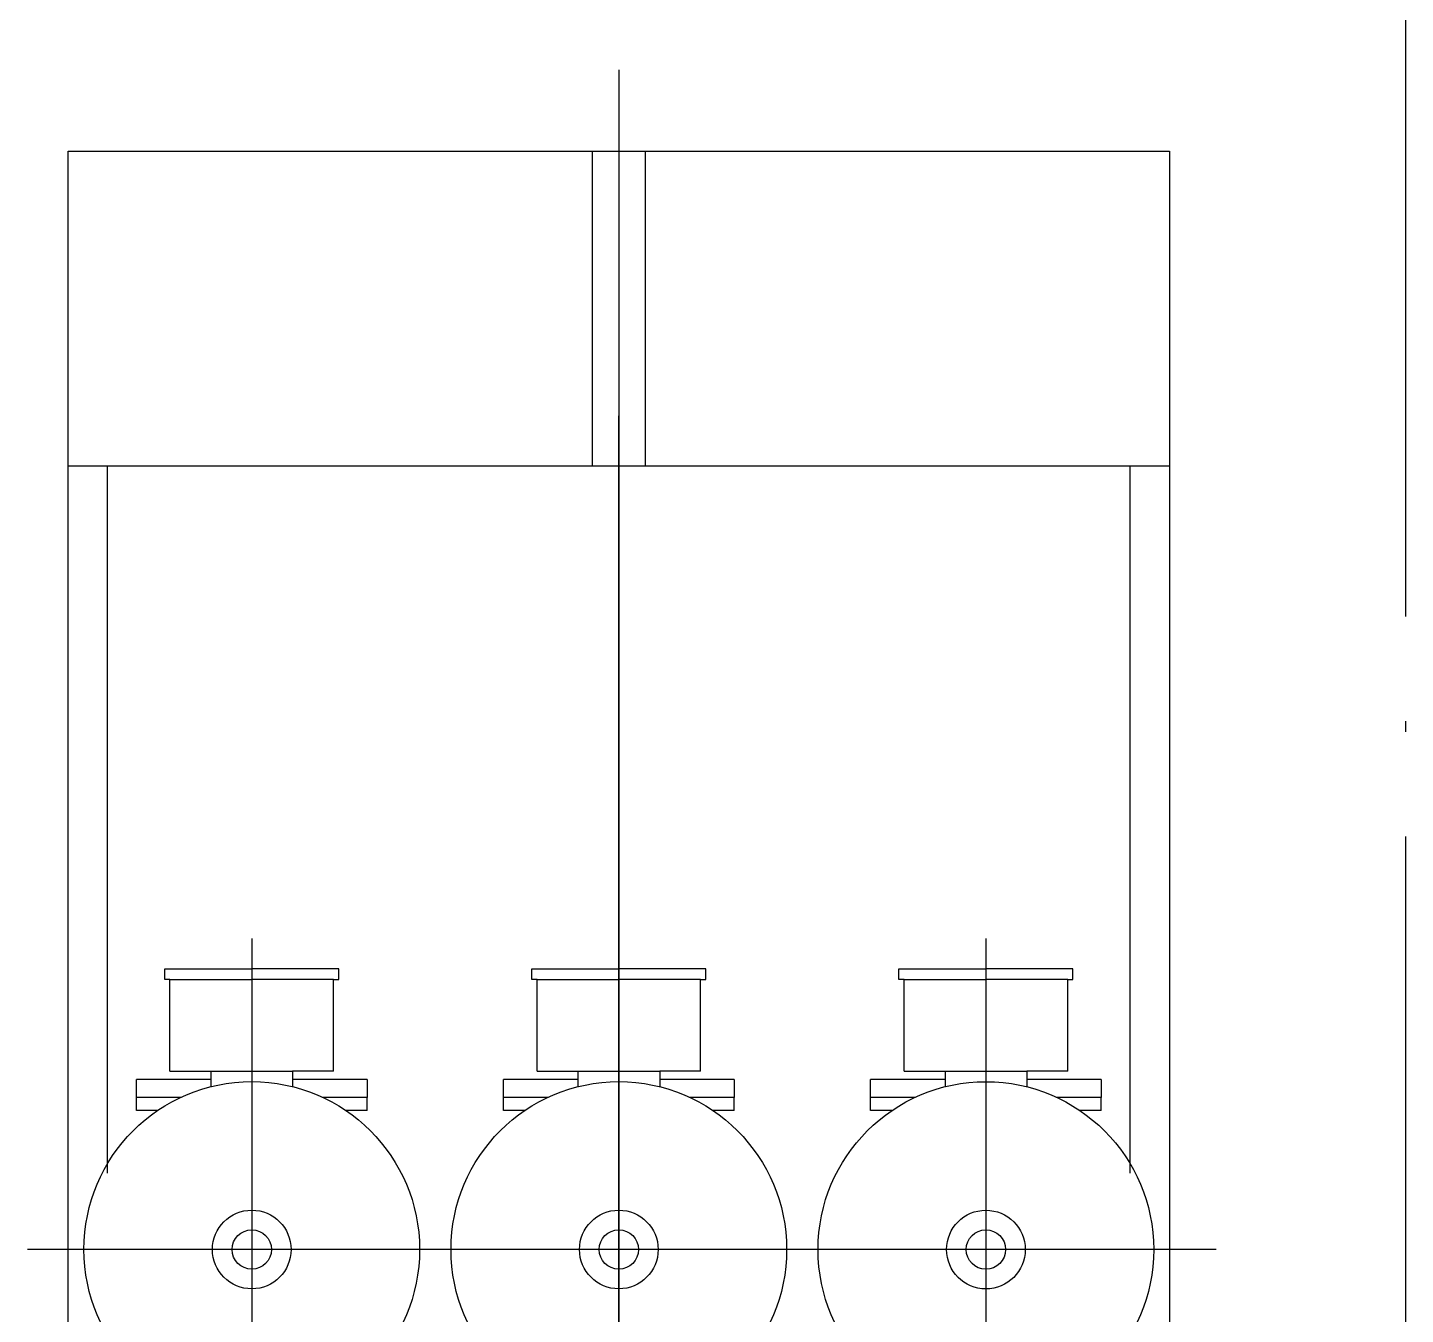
# Model space of a CAD drawing. Header units: millimetres. Extents: x 198973 to 283123, y 132052 to 191502.
# Drawn here: x 240433 to 243060, y 171000 to 173454 of the extents above; entities that cross this region are included whole.
import ezdxf

# ---------------------------------------------------------------- set-up
doc = ezdxf.new("R2010")
doc.units = ezdxf.units.MM
doc.header["$LTSCALE"] = 1000
doc.linetypes.add('CENTER', pattern=[2, 1.25, -0.25, 0.25, -0.25])
doc.linetypes.add('DOTE', pattern=[2.42, 2, -0.2, 0.02, -0.2])
for name, color, linetype in [('01', 8, 'Continuous'), ('DOTE', 8, 'CENTER'), ('PUB_HATCH', 8, 'Continuous')]:
    doc.layers.add(name, color=color, linetype=linetype)

# ---------------------------------------------------------------- blocks, each defined once
blk = doc.blocks.new('户内倒装PT俯视图')
at = {"layer": '01'}
for p, q in [((-515, 166), (-535, 166)), ((-535, 166), (-535, 0)), ((-515, 156), (-515, 166)), ((-515, 156), (-515, 0)), ((-340, 156), (-515, 156)), ((-340, 156), (-340, 78)), ((-340, -78), (-340, 78)), ((-340, 78), (-310.3, 78)), ((338, -35), (338, 35)), ((338, 35), (350, 35)), ((350, -35), (350, 35)), ((350, 35), (370, 35)), ((370, -35), (370, 35)), ((-535, -166), (-535, 0)), ((-515, -156), (-515, 0)), ((319.4, 20), (338, 20)), ((370, 25), (382, 25)), ((382, -25), (382, 25)), ((382, 16), (399, 16)), ((399, -16), (399, 16)), ((319.4, -20), (338, -20)), ((370, -25), (382, -25)), ((382, -16), (399, -16)), ((338, -35), (350, -35)), ((350, -35), (370, -35)), ((-340, -156), (-340, -78)), ((-340, -78), (-310.3, -78)), ((-515, -156), (-515, -166)), ((-340, -156), (-515, -156)), ((-515, -166), (-535, -166))]:
    blk.add_line(p, q, dxfattribs=at)
for radius in [320, 75, 37.5]:
    blk.add_circle((0, 0), radius, dxfattribs=at)

msp = doc.modelspace()

# ---------------------------------------------------------------- linework, layer by layer
at = {"layer": 'DOTE', "linetype": 'DOTE'}
msp.add_line((243060.4, 184011), (243060.4, 162168.4), dxfattribs=at)
at = {"layer": 'PUB_HATCH'}
for p, q in [((241560.4, 173373.2, 0), (241560.4, 166172.2, 0)), ((241510.4, 172618, 0), (241510.4, 173218, 0)), ((241610.4, 173218, 0), (241610.4, 172618, 0)), ((241560.4, 166742.7, 0), (241560.4, 172713.5, 0)), ((240510.4, 172618, 0), (242610.4, 172618, 0)), ((240510.4, 172618, 0), (241510.4, 172618, 0)), ((240585.4, 171269.4, 0), (240585.4, 172618, 0)), ((241610.4, 172618, 0), (242610.4, 172618, 0)), ((242535.4, 171269.3, 0), (242535.4, 172618, 0)), ((242260.4, 171717, 0), (242260.4, 166172.2, 0)), ((240640.4, 171413.9, 0), (240640.4, 171447.9, 0)), ((240782.4, 171447.9, 0), (240640.4, 171447.9, 0)), ((241080.4, 171447.9, 0), (240938.4, 171447.9, 0)), ((241080.4, 171447.9, 0), (241080.4, 171413.9, 0)), ((241340.4, 171413.9, 0), (241340.4, 171447.9, 0)), ((241482.4, 171447.9, 0), (241340.4, 171447.9, 0)), ((241780.4, 171447.9, 0), (241638.4, 171447.9, 0)), ((241780.4, 171447.9, 0), (241780.4, 171413.9, 0)), ((242040.4, 171413.9, 0), (242040.4, 171447.9, 0)), ((242182.4, 171447.9, 0), (242040.4, 171447.9, 0)), ((242480.4, 171447.9, 0), (242338.4, 171447.9, 0)), ((242480.4, 171447.9, 0), (242480.4, 171413.9, 0)), ((240725.1, 171413.9, 0), (240640.4, 171413.9, 0)), ((240640.4, 171388.9, 0), (240640.4, 171413.9, 0)), ((241080.4, 171413.9, 0), (240995.7, 171413.9, 0)), ((241080.4, 171388.9, 0), (241080.4, 171413.9, 0)), ((241425.1, 171413.9, 0), (241340.4, 171413.9, 0)), ((241340.4, 171388.9, 0), (241340.4, 171413.9, 0)), ((241780.4, 171413.9, 0), (241695.7, 171413.9, 0)), ((241780.4, 171388.9, 0), (241780.4, 171413.9, 0)), ((242125.1, 171413.9, 0), (242040.4, 171413.9, 0)), ((242040.4, 171388.9, 0), (242040.4, 171413.9, 0)), ((242480.4, 171413.9, 0), (242395.7, 171413.9, 0)), ((242480.4, 171388.9, 0), (242480.4, 171413.9, 0)), ((240681.1, 171388.9, 0), (240640.4, 171388.9, 0)), ((241080.4, 171388.9, 0), (241039.8, 171388.9, 0)), ((241381.1, 171388.9, 0), (241340.4, 171388.9, 0)), ((241780.4, 171388.9, 0), (241739.8, 171388.9, 0)), ((242081.1, 171388.9, 0), (242040.4, 171388.9, 0)), ((242480.4, 171388.9, 0), (242439.8, 171388.9, 0)), ((242699.5, 171123.9, 0), (240432.9, 171123.9, 0))]:
    msp.add_line(p, q, dxfattribs=at)
at = {"layer": 'PUB_HATCH', "ltscale": 0.1}
msp.add_line((240860.4, 171717, 0), (240860.4, 166172.2, 0), dxfattribs=at)
at = {"layer": 'PUB_HATCH', "elevation": 0}
msp.add_lwpolyline([(240542.9, 166784), (240510.4, 166784), (240510.4, 173218), (242610.4, 173218), (242610.4, 170721.8)], dxfattribs=at)

# ---------------------------------------------------------------- block references
at = {"layer": 'PUB_HATCH', "rotation": 270}
for p in [(240860.4, 171123.9, 0), (241560.4, 171123.9, 0), (242260.4, 171123.8, 0)]:
    msp.add_blockref('户内倒装PT俯视图', p, dxfattribs=at)

doc.saveas('drawing.dxf')
